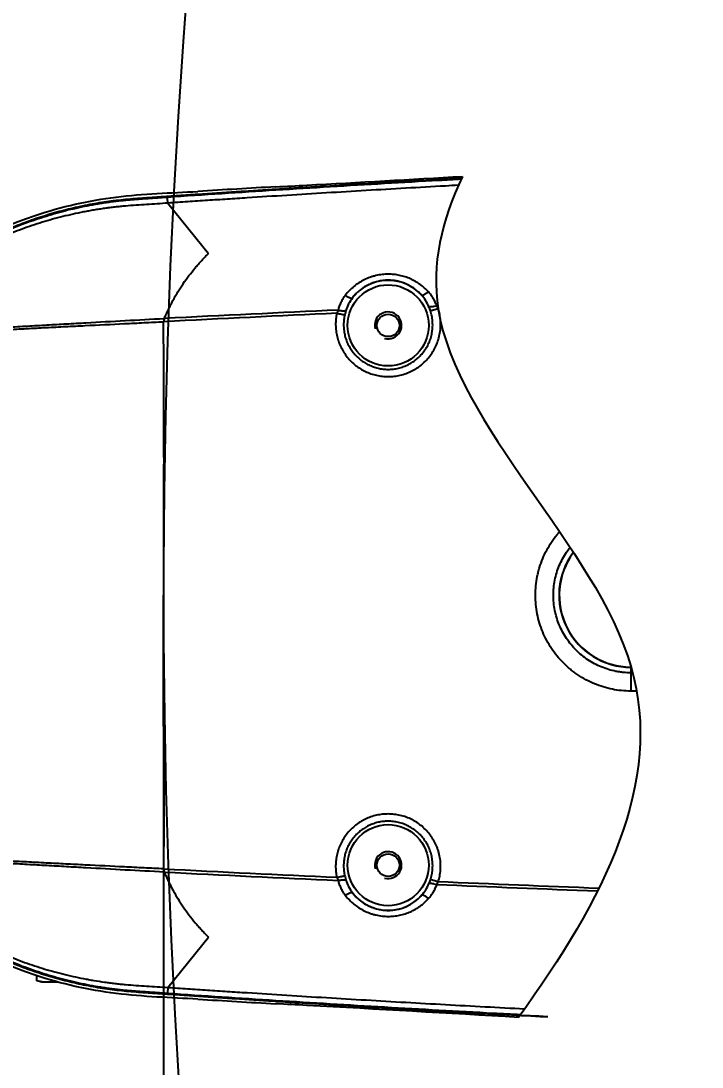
# Model space of a CAD drawing. Header units: millimetres. Extents: x 4086 to 8300, y 123 to 1549.
# Drawn here: x 7495.96 to 7514.89, y 1095.4 to 1124.47 of the extents above; entities that cross this region are included whole.
import ezdxf

# ---------------------------------------------------------------- set-up
doc = ezdxf.new("R2010")
doc.units = ezdxf.units.MM
for name, color, linetype in [('外形图', 7, 'Continuous'), ('尺寸标注', 7, 'Continuous'), ('运动范围', 7, 'Continuous')]:
    doc.layers.add(name, color=color, linetype=linetype)
doc.styles.add('思源黑', font='SourceHanSansCN-Normal.ttf')
doc.dimstyles.new('尺寸标注_1_4比例', dxfattribs={"dimtxt": 7, "dimasz": 6, "dimexe": 2, "dimexo": 1.5, "dimgap": 1, "dimtad": 1, "dimdec": 1, "dimlfac": 4, "dimdsep": 46, "dimtxsty": '思源黑', "dimcen": 0.09, "dimadec": 0, "dimazin": 0, "dimtp": 0.01, "dimtm": 0.01, "dimtfac": 1, "dimtdec": 1, "dimtofl": 0, "dimtmove": 0, "dimatfit": 3, "dimfxl": 1, "dimtolj": 1, "dimarcsym": 0})

# ---------------------------------------------------------------- blocks, each defined once
blk = doc.blocks.new('*D984')
at = {"layer": 'Defpoints', "color": 0}
for p in [(7499.925, 1108.508), (7727.9, 1017.2), (7499.925, 893.901)]:
    blk.add_point(p, dxfattribs=at)
at = {"layer": '尺寸标注', "color": 0, "lineweight": -2}
for p, q in [((7499.925, 1107.008), (7499.925, 891.901)), ((7727.9, 1015.7), (7727.9, 891.901)), ((7721.9, 893.901), (7505.925, 893.901))]:
    blk.add_line(p, q, dxfattribs=at)
at = {"layer": '尺寸标注', "color": 0}
for points in [[(7505.925, 894.901), (7505.925, 892.901), (7499.925, 893.901)], [(7721.9, 892.901), (7721.9, 894.901), (7727.9, 893.901)]]:
    blk.add_solid(points, dxfattribs=at)
at = {"layer": '尺寸标注', "color": 0, "insert": (7613.913, 898.526), "char_height": 7, "attachment_point": 5, "style": '思源黑'}
blk.add_mtext('\\A1;911.9', dxfattribs=at)
blk = doc.blocks.new('*D986')
at = {"layer": 'Defpoints', "color": 0}
for p in [(7460.272, 1323.983), (7715.4, 1323.983), (7637.619, 925.251)]:
    blk.add_point(p, dxfattribs=at)
at = {"layer": '尺寸标注', "color": 0, "lineweight": -2}
for p, q in [((7713.9, 1323.983), (7458.272, 1323.983)), ((7460.272, 931.251), (7460.272, 1317.983)), ((7636.119, 925.251), (7458.272, 925.251))]:
    blk.add_line(p, q, dxfattribs=at)
at = {"layer": '尺寸标注', "color": 0}
for points in [[(7461.272, 1317.983), (7459.272, 1317.983), (7460.272, 1323.983)], [(7459.272, 931.251), (7461.272, 931.251), (7460.272, 925.251)]]:
    blk.add_solid(points, dxfattribs=at)
at = {"layer": '尺寸标注', "color": 0, "insert": (7455.648, 1124.617), "char_height": 7, "attachment_point": 5, "rotation": 90, "style": '思源黑'}
blk.add_mtext('\\A1;1594.9', dxfattribs=at)

msp = doc.modelspace()

# ---------------------------------------------------------------- linework, layer by layer
at = {"layer": '外形图'}
for p, q in [((7500.0424, 1119.4052), (7501.1752, 1118.0098)), ((7512.9147, 1105.8458), (7512.9147, 1106.5081)), ((7512.9147, 1106.5081), (7512.9165, 1106.5081)), ((7512.9591, 1106.3534), (7512.9147, 1106.3534)), ((7513.0706, 1105.8458), (7512.9147, 1105.8458)), ((7500.0424, 1097.611), (7501.1752, 1099.0064)), ((7496.4043, 1097.7944), (7496.4043, 1097.9385)), ((7496.5397, 1097.7581), (7496.4043, 1097.7944)), ((7497.001, 1097.7581), (7496.5397, 1097.7581)), ((7500.0416, 1097.611), (7500.0302, 1097.4508))]:
    msp.add_line(p, q, dxfattribs=at)
for centre, radius in [((7506.1647, 1116.0081), 1.1272), ((7506.1647, 1116.0081), 0.3125), ((7506.1647, 1101.0081), 1.1272), ((7506.1647, 1101.0081), 0.3125)]:
    msp.add_circle(centre, radius, dxfattribs=at)
for centre, radius, start, end in [((7443.1307, 2238.0722), 1119.8185, 273.1110216, 273.3329424), ((7492.6689, 1327.3214), 207.7215, 272.862531, 273.100567), ((7506.1647, 1116.0081), 1.2521, 41.95587, 142.5189), ((7549.2058, 153.5989), 963.7729, 92.6444323, 92.9309813), ((7548.9582, 144.3997), 973.0359, 92.602592, 92.8873691), ((7506.1647, 1116.0081), 0.375, 255, 195), ((7508.9159, 1114.2963), 9.172, 168.0188, 168.58843), ((7512.9147, 1108.5081), 2, 143.2512, 270), ((7512.9147, 1108.5081), 1.9935, 143.31901, 270), ((7506.1647, 1101.0081), 0.375, 255, 195), ((7509.1194, 1102.7486), 9.3771, 191.3377, 191.89448), ((7549.2012, 2063.3263), 963.6817, 267.0690176, 267.3555938), ((7548.9535, 2072.5139), 972.9332, 267.1126016, 267.3974088), ((7506.1647, 1101.0081), 1.2521, 217.4811, 318.04413), ((7496.5937, 1098.9683), 1.2157, 282.75579, 284.08611), ((7492.6653, 889.6259), 207.7905, 86.899466, 87.137416), ((7443.1321, -21.0333), 1119.7958, 86.5876249, 86.8889868)]:
    msp.add_arc(centre, radius, start, end, dxfattribs=at)
for points, knots in [([(7508.2348, 1120.1478), (7507.6466, 1118.9249), (7506.6139, 1114.4299), (7515.6051, 1106.7643), (7512.1669, 1100.0569), (7509.7846, 1096.7771)], [12.5619956, 12.5619956, 12.5619956, 12.5619956, 19.3399802, 37.4317313, 54.5584308, 54.5584308, 54.5584308, 54.5584308]), ([(7510.5991, 1096.7967), (7509.2896, 1096.8644), (7506.671, 1097.0082), (7503.3984, 1097.2005), (7500.7821, 1097.3839), (7498.8176, 1097.4807), (7496.8707, 1097.8223), (7494.4195, 1098.7737), (7491.7235, 1100.747), (7489.5315, 1104.0961), (7488.6432, 1108.0012), (7489.1776, 1111.9705), (7491.0636, 1115.5062), (7494.0642, 1118.1503), (7497.1895, 1119.3675), (7499.8054, 1119.5839), (7501.7682, 1119.6982), (7503.7312, 1119.833), (7505.8776, 1119.9607), (7507.3701, 1120.0456), (7508.2081, 1120.0918)], [0.28146252, 0.28146252, 0.28146252, 0.28146252, 0.31273614, 0.34400979, 0.35964567, 0.37528804, 0.39090882, 0.40654015, 0.43767886, 0.46883558, 0.50000932, 0.531187, 0.56236151, 0.59353222, 0.62470786, 0.64034231, 0.65599699, 0.67162568, 0.68726241, 0.70727908, 0.70727908, 0.70727908, 0.70727908]), ([(7508.2082, 1120.092), (7507.8804, 1120.0739), (7507.1958, 1120.0357), (7506.1546, 1119.9759), (7505.0846, 1119.9126), (7504.193, 1119.8583), (7503.4797, 1119.814), (7502.9448, 1119.7802), (7502.41, 1119.7461), (7501.8751, 1119.7114), (7501.3403, 1119.6762), (7500.8947, 1119.6466), (7500.5382, 1119.6227), (7500.2708, 1119.6045), (7500.048, 1119.5892), (7499.8698, 1119.5769), (7499.7361, 1119.5677), (7499.6024, 1119.5586), (7499.4688, 1119.5497), (7499.3351, 1119.5406), (7499.1569, 1119.528), (7498.9342, 1119.5103), (7498.712, 1119.4885), (7498.5346, 1119.4675), (7498.3574, 1119.4441), (7498.1366, 1119.4107), (7497.8727, 1119.3642), (7497.5223, 1119.2939), (7497.0877, 1119.1903), (7496.5729, 1119.0406), (7496.066, 1118.8661), (7495.5681, 1118.6672), (7495.0804, 1118.4444), (7494.6042, 1118.1982), (7494.1404, 1117.9291), (7493.6902, 1117.638), (7493.2546, 1117.3253), (7492.8348, 1116.9919), (7492.4316, 1116.6385), (7492.046, 1116.2659), (7491.679, 1115.8751), (7491.3314, 1115.4669), (7491.0039, 1115.0424), (7490.6974, 1114.6025), (7490.4126, 1114.1482), (7490.1502, 1113.6807), (7489.9107, 1113.201), (7489.6949, 1112.7102), (7489.5033, 1112.2095), (7489.3363, 1111.7), (7489.1942, 1111.183), (7489.0381, 1110.4855), (7488.9327, 1109.7776), (7488.879, 1109.0649), (7488.86, 1108.3504), (7488.9023, 1107.4568), (7489.0308, 1106.5716), (7489.1842, 1105.8736), (7489.3244, 1105.3561), (7489.4895, 1104.846), (7489.6791, 1104.3445), (7489.8931, 1103.8529), (7490.1308, 1103.3723), (7490.3914, 1102.9038), (7490.6745, 1102.4484), (7490.9794, 1102.0074), (7491.3052, 1101.5816), (7491.6513, 1101.1721), (7492.0169, 1100.7799), (7492.401, 1100.406), (7492.8029, 1100.051), (7493.2215, 1099.716), (7493.6558, 1099.4017), (7494.105, 1099.1089), (7494.5677, 1098.8381), (7495.043, 1098.5901), (7495.5299, 1098.3655), (7496.027, 1098.1647), (7496.5333, 1097.9883), (7497.0475, 1097.8366), (7497.5686, 1097.7103), (7498.095, 1097.6092), (7498.5373, 1097.5458), (7498.8928, 1097.5096), (7499.1154, 1097.4914), (7499.2936, 1097.4784), (7499.4273, 1097.4693), (7499.5609, 1097.4604), (7499.7392, 1097.4483), (7499.962, 1097.433), (7500.2293, 1097.4145), (7500.4967, 1097.3963), (7500.8532, 1097.3724), (7501.2988, 1097.3428), (7501.8336, 1097.3075), (7502.3685, 1097.2728), (7502.9033, 1097.2386), (7503.4382, 1097.2048), (7504.1515, 1097.1605), (7505.0431, 1097.1061), (7506.1131, 1097.0428), (7507.1833, 1096.9812), (7508.2535, 1096.9214), (7509.3239, 1096.8633), (7510.1057, 1096.8222), (7510.5308, 1096.8002), (7510.5991, 1096.7967)], [0.31313948, 0.31313948, 0.31313948, 0.31313948, 0.32031776, 0.32813038, 0.33594301, 0.34375564, 0.34766195, 0.35156827, 0.35547458, 0.3593809, 0.36328721, 0.36719352, 0.36914668, 0.37109984, 0.373053, 0.37402957, 0.37500615, 0.37598273, 0.37695931, 0.37793589, 0.37891247, 0.38086562, 0.38281876, 0.38379535, 0.38477194, 0.38672507, 0.38867821, 0.39063135, 0.39453735, 0.39844338, 0.40234947, 0.40625559, 0.41016175, 0.41406793, 0.41797412, 0.4218803, 0.42578647, 0.42969264, 0.43359882, 0.437505, 0.44141117, 0.44531735, 0.44922352, 0.4531297, 0.45703588, 0.46094205, 0.46484823, 0.4687544, 0.47266057, 0.47656675, 0.48047293, 0.48437911, 0.49218919, 0.49609537, 0.50000154, 0.50781156, 0.51562164, 0.51952782, 0.523434, 0.52734018, 0.53124635, 0.53515252, 0.5390587, 0.54296487, 0.54687105, 0.55077723, 0.5546834, 0.55858958, 0.56249575, 0.56640193, 0.5703081, 0.57421428, 0.57812046, 0.58202664, 0.58593281, 0.58983897, 0.59374512, 0.59765123, 0.60155729, 0.6054633, 0.60936929, 0.61327529, 0.61718125, 0.61913439, 0.62108754, 0.62206412, 0.6230407, 0.62401727, 0.62499385, 0.62694701, 0.62890017, 0.63085332, 0.63280648, 0.6367128, 0.64061911, 0.64452542, 0.64843174, 0.65233805, 0.65624437, 0.66405699, 0.67186962, 0.67968225, 0.68749488, 0.69530751, 0.70312013, 0.70461453, 0.70461453, 0.70461453, 0.70461453]), ([(7508.1973, 1120.0689), (7507.9903, 1120.0575), (7507.28, 1120.018), (7506.0666, 1119.9484), (7504.557, 1119.8583), (7503.0477, 1119.765), (7501.5385, 1119.6678), (7500.5327, 1119.6001), (7500.0298, 1119.5653)], [0.83089259, 0.83089259, 0.83089259, 0.83089259, 0.84374357, 0.87499481, 0.90624609, 0.93749744, 0.96874876, 1, 1, 1, 1]), ([(7508.1202, 1119.9008), (7507.9992, 1119.8941), (7507.5107, 1119.8671), (7506.6547, 1119.8188), (7505.5524, 1119.7547), (7504.4501, 1119.6888), (7503.348, 1119.6209), (7502.4297, 1119.5626), (7501.695, 1119.5151), (7501.1441, 1119.4791), (7500.5932, 1119.4425), (7500.226, 1119.4177), (7500.0424, 1119.4052)], [0.54191998, 0.54191998, 0.54191998, 0.54191998, 0.56249983, 0.62499986, 0.68749989, 0.74999991, 0.81249993, 0.87499995, 0.90624996, 0.93749998, 0.96874999, 1, 1, 1, 1]), ([(7488.7724, 1108.5081), (7488.7724, 1110.0394), (7489.4225, 1113.1396), (7492.1773, 1116.9698), (7495.5809, 1118.9805), (7498.5875, 1119.6427), (7500.1188, 1119.6902), (7500.8771, 1119.7298)], [0, 0, 0, 0, 0.2501627, 0.5002704, 0.7502858, 0.875949, 1, 1, 1, 1]), ([(7500.0298, 1119.5653), (7499.978, 1119.5617), (7499.8745, 1119.5546), (7499.7193, 1119.544), (7499.564, 1119.5334), (7499.4087, 1119.523), (7499.2535, 1119.5122), (7499.0983, 1119.5007), (7498.9432, 1119.4879), (7498.7882, 1119.4733), (7498.6335, 1119.4567), (7498.479, 1119.4376), (7498.3249, 1119.4162), (7498.1198, 1119.3847), (7497.8643, 1119.3398), (7497.5593, 1119.2775), (7497.2561, 1119.2067), (7496.9551, 1119.1274), (7496.6565, 1119.0395), (7496.2618, 1118.9111), (7495.7754, 1118.7299), (7495.2051, 1118.4798), (7494.6498, 1118.1979), (7494.1112, 1117.8852), (7493.5911, 1117.5427), (7493.0911, 1117.1712), (7492.6131, 1116.7721), (7492.1582, 1116.3467), (7491.728, 1115.8964), (7491.4587, 1115.5804), (7491.3287, 1115.4187)], [0, 0, 0, 0, 0.0156256, 0.0312513, 0.046877, 0.0625027, 0.0781284, 0.0937542, 0.1093806, 0.1250069, 0.1406328, 0.1562591, 0.1718856, 0.1875119, 0.2187635, 0.2500151, 0.2812669, 0.3125187, 0.3437705, 0.3750223, 0.4375197, 0.5000172, 0.5625149, 0.625013, 0.687511, 0.7500089, 0.8125066, 0.8750045, 0.9375025, 1, 1, 1, 1]), ([(7500.0416, 1119.4052), (7500.0408, 1119.4162), (7500.0392, 1119.4374), (7500.037, 1119.4675), (7500.0351, 1119.4942), (7500.0334, 1119.5171), (7500.0321, 1119.5357), (7500.0312, 1119.5485), (7500.0307, 1119.5564), (7500.0305, 1119.5605), (7500.0303, 1119.5633), (7500.0302, 1119.5648), (7500.0302, 1119.5654)], [0, 0, 0, 0, 0.2072491, 0.3962712, 0.5639531, 0.7075214, 0.8246062, 0.9132734, 0.9464744, 0.9720598, 0.9899261, 1, 1, 1, 1]), ([(7500.0424, 1119.4052), (7499.9442, 1119.3983), (7499.7478, 1119.3855), (7499.4532, 1119.3674), (7499.1586, 1119.3484), (7498.9134, 1119.3293), (7498.7174, 1119.311), (7498.5707, 1119.2953), (7498.4241, 1119.2775), (7498.2779, 1119.2577), (7498.1319, 1119.2359), (7497.9862, 1119.2122), (7497.8409, 1119.1866), (7497.6475, 1119.1501), (7497.4067, 1119.1), (7497.1193, 1119.0322), (7496.8339, 1118.9569), (7496.4562, 1118.8461), (7495.99, 1118.6885), (7495.4417, 1118.4688), (7494.9065, 1118.2191), (7494.386, 1117.94), (7493.8817, 1117.6325), (7493.3952, 1117.2977), (7493.0059, 1116.9965), (7492.7048, 1116.743), (7492.4843, 1116.5467), (7492.2692, 1116.3445), (7492.0597, 1116.1364), (7491.856, 1115.9227), (7491.7241, 1115.7766), (7491.6592, 1115.7027)], [0, 0, 0, 0, 0.0312513, 0.0625029, 0.0937542, 0.1250061, 0.1406322, 0.156258, 0.171884, 0.1875099, 0.2031355, 0.2187608, 0.2343862, 0.2500116, 0.2812616, 0.3125118, 0.343762, 0.3750122, 0.4375068, 0.5000014, 0.5624969, 0.6249935, 0.6874909, 0.7499887, 0.8124865, 0.8437384, 0.8749905, 0.9062428, 0.9374951, 0.9687478, 1, 1, 1, 1]), ([(7499.9437, 1116.2003), (7499.9616, 1116.2427), (7499.9982, 1116.3271), (7500.0563, 1116.4523), (7500.1175, 1116.5758), (7500.1817, 1116.6977), (7500.2489, 1116.8179), (7500.3424, 1116.9757), (7500.4667, 1117.1684), (7500.6272, 1117.392), (7500.7701, 1117.5714), (7500.8898, 1117.7105), (7500.9822, 1117.8127), (7501.0772, 1117.9126), (7501.1423, 1117.9776), (7501.1752, 1118.0098)], [0, 0, 0, 0, 0.0626658, 0.1252738, 0.1878319, 0.2503464, 0.3128246, 0.3752747, 0.5001121, 0.6249339, 0.7498072, 0.8122892, 0.8748094, 0.9373776, 1, 1, 1, 1]), ([(7506.1682, 1117.4308), (7506.1103, 1117.4308), (7505.9944, 1117.424), (7505.8516, 1117.3991), (7505.7398, 1117.3695), (7505.6302, 1117.3337), (7505.4977, 1117.2775), (7505.3481, 1117.1927), (7505.2097, 1117.0919), (7505.0843, 1116.9766), (7505.0101, 1116.8909), (7504.9757, 1116.8463)], [0, 0, 0, 0, 0.1263909, 0.2526581, 0.3157105, 0.3786628, 0.5041441, 0.629045, 0.7533117, 0.876946, 1, 1, 1, 1]), ([(7506.1647, 1117.2634), (7506.116, 1117.2634), (7506.0187, 1117.2577), (7505.8749, 1117.2323), (7505.7356, 1117.1904), (7505.6028, 1117.1329), (7505.4784, 1117.061), (7505.3638, 1116.9759), (7505.2604, 1116.879), (7505.1993, 1116.8073), (7505.171, 1116.77)], [0, 0, 0, 0, 0.1270433, 0.2538962, 0.3802774, 0.5059611, 0.6307993, 0.754728, 0.8777656, 1, 1, 1, 1]), ([(7507.0958, 1116.8452), (7507.0673, 1116.8773), (7507.0067, 1116.9387), (7506.9065, 1117.0211), (7506.7976, 1117.0931), (7506.6811, 1117.1537), (7506.5581, 1117.202), (7506.4299, 1117.2372), (7506.2982, 1117.2586), (7506.2092, 1117.2634), (7506.1647, 1117.2634)], [0, 0, 0, 0, 0.1224995, 0.2456805, 0.3696276, 0.4943756, 0.6199021, 0.746123, 0.8728902, 1, 1, 1, 1]), ([(7507.2846, 1116.9376), (7507.25, 1116.9759), (7507.1766, 1117.0491), (7507.0554, 1117.147), (7506.9242, 1117.2321), (7506.7841, 1117.3033), (7506.6368, 1117.3597), (7506.4839, 1117.4007), (7506.327, 1117.4254), (7506.2211, 1117.4309), (7506.1682, 1117.4308)], [0, 0, 0, 0, 0.1232461, 0.2469822, 0.3712623, 0.496103, 0.6214807, 0.7473314, 0.8735507, 1, 1, 1, 1]), ([(7507.2846, 1116.9376), (7507.274, 1116.929), (7507.253, 1116.9127), (7507.2219, 1116.8906), (7507.1925, 1116.8719), (7507.1692, 1116.8591), (7507.1521, 1116.8512), (7507.1407, 1116.8466), (7507.1304, 1116.8432), (7507.1211, 1116.8411), (7507.113, 1116.8401), (7507.106, 1116.8404), (7507.1002, 1116.842), (7507.0971, 1116.844), (7507.0958, 1116.8452)], [0, 0, 0, 0, 0.1882464, 0.3654423, 0.5268939, 0.6684983, 0.7308179, 0.7870495, 0.8369938, 0.8805866, 0.9179612, 0.9495606, 0.9763357, 1, 1, 1, 1]), ([(7507.514, 1116.5525), (7507.5018, 1116.588), (7507.4736, 1116.6577), (7507.4206, 1116.7573), (7507.3577, 1116.8513), (7507.3098, 1116.9096), (7507.2846, 1116.9376)], [0, 0, 0, 0, 0.249265, 0.4989001, 0.7490943, 1, 1, 1, 1]), ([(7504.9757, 1116.8463), (7504.952, 1116.8155), (7504.9077, 1116.7518), (7504.8512, 1116.6501), (7504.8058, 1116.5434), (7504.7835, 1116.4694), (7504.7744, 1116.4319)], [0, 0, 0, 0, 0.2510014, 0.5012099, 0.7508038, 1, 1, 1, 1]), ([(7504.9757, 1116.8463), (7504.9869, 1116.8386), (7505.009, 1116.824), (7505.0417, 1116.8045), (7505.0725, 1116.7883), (7505.0967, 1116.7775), (7505.1143, 1116.7711), (7505.126, 1116.7675), (7505.1366, 1116.765), (7505.146, 1116.7637), (7505.1542, 1116.7634), (7505.1612, 1116.7643), (7505.1669, 1116.7664), (7505.1699, 1116.7687), (7505.171, 1116.77)], [0, 0, 0, 0, 0.187994, 0.364917, 0.5261177, 0.6675369, 0.7298035, 0.7860166, 0.8359842, 0.8796502, 0.917157, 0.9489569, 0.9760051, 1, 1, 1, 1]), ([(7505.171, 1116.77), (7505.1314, 1116.7182), (7505.0611, 1116.6077), (7505.0113, 1116.4863), (7504.9922, 1116.4241)], [0, 0, 0, 0, 0.5002072, 1, 1, 1, 1]), ([(7507.2975, 1116.5242), (7507.2735, 1116.5829), (7507.2151, 1116.6963), (7507.1382, 1116.798), (7507.0958, 1116.8452)], [0, 0, 0, 0, 0.4998124, 1, 1, 1, 1]), ([(7504.7396, 1116.3454), (7504.7279, 1116.2927), (7504.7107, 1116.1857), (7504.7041, 1116.0505), (7504.7081, 1115.9424), (7504.7156, 1115.8616), (7504.7276, 1115.7814), (7504.7497, 1115.6755), (7504.7884, 1115.5457), (7504.852, 1115.3962), (7504.9319, 1115.2546), (7505.0272, 1115.1229), (7505.1366, 1115.0026), (7505.2587, 1114.8952), (7505.392, 1114.8021), (7505.5348, 1114.7243), (7505.6853, 1114.6628), (7505.8418, 1114.6183), (7506.0022, 1114.5914), (7506.1105, 1114.5854), (7506.1647, 1114.5854)], [0, 0, 0, 0, 0.0624485, 0.1248988, 0.1561375, 0.1873775, 0.218619, 0.2498622, 0.3123297, 0.3748059, 0.4372912, 0.4997859, 0.5622899, 0.6248024, 0.6873227, 0.7498498, 0.8123824, 0.8749193, 0.9374588, 1, 1, 1, 1]), ([(7504.7744, 1116.4319), (7504.7684, 1116.4177), (7504.7567, 1116.3889), (7504.7453, 1116.36), (7504.7396, 1116.3454)], [0, 0, 0, 0, 0.495889, 1, 1, 1, 1]), ([(7504.7396, 1116.3454), (7504.7622, 1116.3405), (7504.8055, 1116.3313), (7504.8583, 1116.321), (7504.8965, 1116.3142), (7504.9209, 1116.3102), (7504.9417, 1116.3071), (7504.9544, 1116.3056), (7504.96, 1116.305)], [0, 0, 0, 0, 0.309292, 0.5932569, 0.7186567, 0.8296361, 0.9240244, 1, 1, 1, 1]), ([(7504.7744, 1116.4319), (7504.7966, 1116.4271), (7504.8296, 1116.4212), (7504.8727, 1116.4163), (7504.9025, 1116.4144), (7504.9296, 1116.4141), (7504.9538, 1116.4155), (7504.9744, 1116.4186), (7504.9868, 1116.422), (7504.9922, 1116.4241)], [0, 0, 0, 0, 0.3100397, 0.4557862, 0.5918731, 0.7160101, 0.8262607, 0.9211712, 1, 1, 1, 1]), ([(7504.9922, 1116.4241), (7504.9861, 1116.4044), (7504.9748, 1116.3649), (7504.9647, 1116.325), (7504.96, 1116.305)], [0, 0, 0, 0, 0.4992543, 1, 1, 1, 1]), ([(7506.1647, 1114.5854), (7506.2215, 1114.5854), (7506.3353, 1114.592), (7506.5035, 1114.6217), (7506.6672, 1114.6707), (7506.798, 1114.7271), (7506.8981, 1114.7811), (7506.9706, 1114.8259), (7507.0405, 1114.8749), (7507.1296, 1114.9455), (7507.233, 1115.0434), (7507.3425, 1115.1745), (7507.4358, 1115.3174), (7507.5117, 1115.4704), (7507.5595, 1115.6044), (7507.5881, 1115.7144), (7507.6101, 1115.8258), (7507.6252, 1115.9672), (7507.6236, 1116.1095), (7507.6121, 1116.2225), (7507.5941, 1116.3346), (7507.5731, 1116.4174), (7507.5559, 1116.4715)], [0, 0, 0, 0, 0.0625397, 0.1250777, 0.1876128, 0.2501431, 0.2814194, 0.312694, 0.3439668, 0.3752376, 0.4377462, 0.5002454, 0.5627347, 0.6252144, 0.6876845, 0.7189299, 0.7501735, 0.8126282, 0.8750779, 0.9063154, 0.9375525, 1, 1, 1, 1]), ([(7506.1647, 1114.786), (7506.2134, 1114.786), (7506.3109, 1114.7918), (7506.455, 1114.8175), (7506.5951, 1114.8601), (7506.7292, 1114.9189), (7506.8555, 1114.993), (7506.9722, 1115.0816), (7507.0776, 1115.1832), (7507.1702, 1115.2966), (7507.2489, 1115.4201), (7507.3124, 1115.552), (7507.3599, 1115.6905), (7507.3907, 1115.8336), (7507.4044, 1115.9794), (7507.4014, 1116.1014), (7507.3903, 1116.1982), (7507.3735, 1116.2942), (7507.3545, 1116.365), (7507.3392, 1116.4112)], [0, 0, 0, 0, 0.0625055, 0.1250106, 0.1875153, 0.2500194, 0.3125225, 0.3750245, 0.4375253, 0.5000246, 0.5625225, 0.6250188, 0.6875135, 0.750007, 0.8124992, 0.8749906, 0.9062499, 0.937509, 1, 1, 1, 1]), ([(7507.514, 1116.5525), (7507.4921, 1116.5456), (7507.4595, 1116.5365), (7507.4167, 1116.5275), (7507.3871, 1116.5228), (7507.36, 1116.52), (7507.3359, 1116.5191), (7507.3153, 1116.5203), (7507.3029, 1116.5226), (7507.2975, 1116.5242)], [0, 0, 0, 0, 0.3125989, 0.4591568, 0.5956245, 0.7196419, 0.829226, 0.9229103, 1, 1, 1, 1]), ([(7507.3392, 1116.4112), (7507.3328, 1116.4303), (7507.3195, 1116.4682), (7507.305, 1116.5057), (7507.2975, 1116.5242)], [0, 0, 0, 0, 0.5007122, 1, 1, 1, 1]), ([(7507.5559, 1116.4715), (7507.5336, 1116.4644), (7507.4908, 1116.4512), (7507.4387, 1116.4361), (7507.401, 1116.4258), (7507.3771, 1116.4196), (7507.3569, 1116.4148), (7507.3446, 1116.4122), (7507.3392, 1116.4112)], [0, 0, 0, 0, 0.3120103, 0.5973168, 0.722635, 0.8329368, 0.9260058, 1, 1, 1, 1]), ([(7507.5559, 1116.4715), (7507.549, 1116.4852), (7507.5353, 1116.5123), (7507.5212, 1116.5393), (7507.514, 1116.5525)], [0, 0, 0, 0, 0.5038911, 1, 1, 1, 1]), ([(7491.6565, 1115.6981), (7491.6626, 1115.6982), (7491.6748, 1115.6986), (7491.6933, 1115.6992), (7491.712, 1115.6997), (7491.7375, 1115.7005), (7491.7701, 1115.7014), (7491.8243, 1115.7028), (7491.8951, 1115.7045), (7491.9841, 1115.7064), (7492.0787, 1115.7084), (7492.1789, 1115.7103), (7492.2846, 1115.7126), (7492.3956, 1115.7152), (7492.5113, 1115.7184), (7492.6311, 1115.7224), (7492.7544, 1115.7271), (7492.9239, 1115.7346), (7493.0961, 1115.7435), (7493.2705, 1115.7535), (7493.448, 1115.7641), (7493.6714, 1115.778), (7493.9409, 1115.7949), (7494.2116, 1115.8116), (7494.5737, 1115.8334), (7495.0268, 1115.8598), (7495.5709, 1115.8903), (7496.1151, 1115.9198), (7496.6593, 1115.9485), (7497.2036, 1115.9764), (7497.9293, 1116.0128), (7498.6551, 1116.0484), (7499.3809, 1116.0839), (7499.7438, 1116.1019), (7499.9252, 1116.111)], [0, 0, 0, 0, 0.0021952, 0.0044305, 0.0066926, 0.0089878, 0.0136807, 0.0185123, 0.0286181, 0.0393561, 0.0507702, 0.0628778, 0.0756704, 0.0891024, 0.1031089, 0.1176122, 0.1325324, 0.1477955, 0.1790939, 0.1950252, 0.2110898, 0.2435008, 0.276149, 0.3089285, 0.3417789, 0.4075713, 0.4734003, 0.5392303, 0.6050541, 0.6708736, 0.7366928, 0.8683402, 0.934169, 1, 1, 1, 1]), ([(7491.6592, 1115.7027), (7491.6654, 1115.7032), (7491.678, 1115.7043), (7491.6971, 1115.706), (7491.7165, 1115.7077), (7491.7429, 1115.71), (7491.7766, 1115.7129), (7491.8325, 1115.7179), (7491.9056, 1115.7245), (7491.9972, 1115.7329), (7492.0941, 1115.7419), (7492.1962, 1115.7514), (7492.3035, 1115.7612), (7492.4555, 1115.7749), (7492.6547, 1115.7919), (7492.9025, 1115.8108), (7493.1595, 1115.8279), (7493.3779, 1115.8407), (7493.555, 1115.8505), (7493.7341, 1115.8601), (7493.959, 1115.8719), (7494.2298, 1115.8861), (7494.592, 1115.9054), (7495.0453, 1115.9299), (7495.5895, 1115.9599), (7496.1338, 1115.9903), (7496.678, 1116.0208), (7497.2222, 1116.0514), (7497.9478, 1116.0922), (7498.8549, 1116.1427), (7499.5807, 1116.1817), (7499.9437, 1116.2003)], [0, 0, 0, 0, 0.0022707, 0.0045829, 0.0069236, 0.0092989, 0.0141558, 0.0191553, 0.0296021, 0.0406736, 0.0523951, 0.064766, 0.0777619, 0.0913303, 0.1199259, 0.1500216, 0.1811637, 0.2130032, 0.2291011, 0.2452833, 0.277825, 0.310514, 0.3432826, 0.408922, 0.474602, 0.540283, 0.6059568, 0.6716255, 0.7372935, 0.868639, 1, 1, 1, 1]), ([(7499.9258, 1112.3336), (7499.926, 1112.6485), (7499.9264, 1113.4357), (7499.9263, 1114.6948), (7499.9257, 1115.639), (7499.9252, 1116.111)], [0, 0, 0, 0, 0.250096, 0.6251306, 1, 1, 1, 1]), ([(7504.96, 1116.305), (7504.9494, 1116.2598), (7504.9331, 1116.1682), (7504.9244, 1116.029), (7504.9315, 1115.8897), (7504.9542, 1115.7521), (7504.9923, 1115.6179), (7505.0452, 1115.4889), (7505.1123, 1115.3666), (7505.1927, 1115.2526), (7505.2854, 1115.1484), (7505.3893, 1115.0553), (7505.503, 1114.9744), (7505.625, 1114.9068), (7505.7538, 1114.8533), (7505.8879, 1114.8146), (7506.0254, 1114.7912), (7506.1183, 1114.786), (7506.1647, 1114.786)], [0, 0, 0, 0, 0.0624923, 0.1249847, 0.1874779, 0.2499722, 0.3124676, 0.3749645, 0.4374628, 0.4999626, 0.5624638, 0.6249664, 0.6874701, 0.7499748, 0.8124804, 0.8749866, 0.937493, 1, 1, 1, 1]), ([(7499.9258, 1112.3336), (7499.9256, 1112.0149), (7499.9252, 1111.218), (7499.9249, 1109.9428), (7499.9251, 1108.9863), (7499.9252, 1108.5081)], [0, 0, 0, 0, 0.2499598, 0.6249606, 1, 1, 1, 1]), ([(7510.2596, 1108.5081), (7510.2597, 1108.5951), (7510.2682, 1108.7691), (7510.3001, 1108.9846), (7510.338, 1109.1544), (7510.3842, 1109.3222), (7510.4573, 1109.5274), (7510.5687, 1109.7638), (7510.7027, 1109.9881), (7510.8271, 1110.1566), (7510.9063, 1110.2498), (7510.9297, 1110.2761)], [0, 0, 0, 0, 0.06249924, 0.12499835, 0.15625704, 0.1875156, 0.25001366, 0.31251117, 0.3750081, 0.43750477, 0.46281837, 0.46281837, 0.46281837, 0.46281837]), ([(7510.7577, 1108.5081), (7510.7577, 1108.5786), (7510.7647, 1108.7198), (7510.7958, 1108.9294), (7510.8474, 1109.1349), (7510.9189, 1109.3344), (7511.0096, 1109.5259), (7511.1114, 1109.6955), (7511.1862, 1109.7983), (7511.2212, 1109.8427)], [0, 0, 0, 0, 0.06250211, 0.12500365, 0.18750474, 0.25000509, 0.31250465, 0.37500346, 0.42506002, 0.42506002, 0.42506002, 0.42506002]), ([(7500.8771, 1097.2863), (7500.1189, 1097.326), (7498.5877, 1097.3735), (7495.5812, 1098.0356), (7492.1775, 1100.0461), (7489.4227, 1103.8764), (7488.7724, 1106.9767), (7488.7724, 1108.5081)], [0, 0, 0, 0, 0.1240378, 0.2496926, 0.4997055, 0.7498194, 1, 1, 1, 1]), ([(7499.9258, 1104.6826), (7499.9256, 1105.0013), (7499.9252, 1105.7982), (7499.9249, 1107.0734), (7499.9251, 1108.0299), (7499.9252, 1108.5081)], [0, 0, 0, 0, 0.2499598, 0.6249606, 1, 1, 1, 1]), ([(7512.9147, 1105.8458), (7512.8277, 1105.8459), (7512.6536, 1105.8545), (7512.3952, 1105.893), (7512.1417, 1105.9566), (7511.8958, 1106.0451), (7511.6597, 1106.1572), (7511.4731, 1106.2695), (7511.331, 1106.37), (7511.1941, 1106.4773), (7511.033, 1106.6239), (7510.8579, 1106.8179), (7510.7027, 1107.0281), (7510.5687, 1107.2524), (7510.4573, 1107.4888), (7510.3696, 1107.735), (7510.3064, 1107.9886), (7510.2683, 1108.2471), (7510.2596, 1108.4211), (7510.2596, 1108.5081)], [0, 0, 0, 0, 0.0625, 0.125, 0.1874993, 0.2499981, 0.3124966, 0.3749945, 0.4062527, 0.4375109, 0.5000085, 0.5625058, 0.6250036, 0.6875018, 0.7500005, 0.8124997, 0.8749993, 0.9374996, 1, 1, 1, 1]), ([(7512.9147, 1106.3534), (7512.8441, 1106.3534), (7512.7382, 1106.3586), (7512.5982, 1106.3758), (7512.4591, 1106.3999), (7512.2878, 1106.4428), (7512.0883, 1106.514), (7511.8966, 1106.6045), (7511.7148, 1106.7134), (7511.5445, 1106.8395), (7511.3874, 1106.9816), (7511.245, 1107.1385), (7511.1187, 1107.3086), (7511.0096, 1107.4903), (7510.9189, 1107.6818), (7510.8474, 1107.8813), (7510.7958, 1108.0868), (7510.7647, 1108.2964), (7510.7577, 1108.4376), (7510.7577, 1108.5081)], [0, 0, 0, 0, 0.0625011, 0.0937606, 0.1250203, 0.1875203, 0.2500196, 0.3125181, 0.3750158, 0.4375129, 0.5000097, 0.5625065, 0.6250036, 0.6875012, 0.7499996, 0.8124988, 0.8749987, 0.9374991, 1, 1, 1, 1]), ([(7499.9258, 1104.6826), (7499.926, 1104.3677), (7499.9264, 1103.5805), (7499.9263, 1102.3214), (7499.9257, 1101.3772), (7499.9252, 1100.9052)], [0, 0, 0, 0, 0.250096, 0.6251306, 1, 1, 1, 1]), ([(7506.1647, 1102.4308), (7506.1105, 1102.4308), (7506.0022, 1102.4248), (7505.8418, 1102.3979), (7505.6853, 1102.3534), (7505.5348, 1102.2919), (7505.392, 1102.2141), (7505.2587, 1102.121), (7505.1366, 1102.0135), (7505.0272, 1101.8933), (7504.932, 1101.7615), (7504.852, 1101.62), (7504.7884, 1101.4705), (7504.742, 1101.3148), (7504.7133, 1101.1548), (7504.7028, 1100.9927), (7504.7106, 1100.8305), (7504.7279, 1100.7235), (7504.7396, 1100.6707)], [0, 0, 0, 0, 0.0625442, 0.1250868, 0.1876267, 0.2501623, 0.3126926, 0.3752159, 0.4377316, 0.5002387, 0.5627365, 0.625225, 0.6877043, 0.750175, 0.8126382, 0.8750954, 0.9375484, 1, 1, 1, 1]), ([(7507.5559, 1100.5447), (7507.5731, 1100.5988), (7507.6011, 1100.7091), (7507.6232, 1100.8783), (7507.6252, 1101.049), (7507.6101, 1101.1904), (7507.5881, 1101.3018), (7507.5666, 1101.3843), (7507.5404, 1101.4654), (7507.4991, 1101.5713), (7507.4484, 1101.6733), (7507.3891, 1101.7702), (7507.3242, 1101.8636), (7507.233, 1101.9728), (7507.1089, 1102.0902), (7506.9948, 1102.1753), (7506.8981, 1102.2351), (7506.798, 1102.2891), (7506.6672, 1102.3455), (7506.5035, 1102.3945), (7506.3353, 1102.4242), (7506.2215, 1102.4308), (7506.1647, 1102.4308)], [0, 0, 0, 0, 0.0624473, 0.1248943, 0.1873441, 0.2497986, 0.2810421, 0.3122875, 0.343535, 0.3747848, 0.4372645, 0.4685214, 0.4997808, 0.5622801, 0.6247886, 0.6873055, 0.7185802, 0.7498565, 0.812387, 0.874922, 0.9374602, 1, 1, 1, 1]), ([(7506.1647, 1102.2302), (7506.1183, 1102.2302), (7506.0254, 1102.225), (7505.8878, 1102.2016), (7505.7538, 1102.1629), (7505.625, 1102.1094), (7505.503, 1102.0418), (7505.3893, 1101.9609), (7505.2854, 1101.8678), (7505.1927, 1101.7636), (7505.1123, 1101.6496), (7505.0452, 1101.5273), (7504.9923, 1101.3983), (7504.9542, 1101.2641), (7504.9315, 1101.1264), (7504.9244, 1100.9871), (7504.9331, 1100.8479), (7504.9494, 1100.7564), (7504.96, 1100.7112)], [0, 0, 0, 0, 0.062507, 0.1250134, 0.1875195, 0.250025, 0.3125297, 0.3750334, 0.4375359, 0.5000371, 0.5625369, 0.6250352, 0.6875321, 0.7500276, 0.8125218, 0.8750151, 0.9375075, 1, 1, 1, 1]), ([(7507.3392, 1100.605), (7507.3545, 1100.6512), (7507.3798, 1100.7455), (7507.4008, 1100.8904), (7507.4044, 1101.0368), (7507.393, 1101.1583), (7507.3753, 1101.2541), (7507.352, 1101.3488), (7507.3124, 1101.4642), (7507.2489, 1101.5961), (7507.1702, 1101.7196), (7507.0776, 1101.833), (7506.9722, 1101.9346), (7506.8555, 1102.0232), (7506.7292, 1102.0973), (7506.5951, 1102.1561), (7506.455, 1102.1987), (7506.3109, 1102.2244), (7506.2134, 1102.2302), (7506.1647, 1102.2302)], [0, 0, 0, 0, 0.062491, 0.1249818, 0.1874732, 0.2499654, 0.2812257, 0.3124862, 0.374981, 0.4374772, 0.4999751, 0.5624744, 0.6249752, 0.6874772, 0.7499804, 0.8124845, 0.8749893, 0.9374944, 1, 1, 1, 1]), ([(7491.3287, 1101.5975), (7491.4587, 1101.4359), (7491.728, 1101.1198), (7492.1582, 1100.6695), (7492.6131, 1100.2441), (7493.0911, 1099.845), (7493.591, 1099.4735), (7494.1112, 1099.131), (7494.6497, 1098.8183), (7495.2051, 1098.5364), (7495.7754, 1098.2863), (7496.2618, 1098.1051), (7496.6565, 1097.9767), (7496.9551, 1097.8888), (7497.2561, 1097.8095), (7497.5592, 1097.7387), (7497.8642, 1097.6764), (7498.1197, 1097.6315), (7498.3249, 1097.6), (7498.479, 1097.5786), (7498.6335, 1097.5595), (7498.7882, 1097.5429), (7498.9432, 1097.5283), (7499.0983, 1097.5155), (7499.2535, 1097.504), (7499.4087, 1097.4932), (7499.564, 1097.4828), (7499.7193, 1097.4722), (7499.8745, 1097.4616), (7499.978, 1097.4544), (7500.0298, 1097.4509)], [0, 0, 0, 0, 0.0624976, 0.1249955, 0.1874934, 0.2499911, 0.312489, 0.3749871, 0.4374851, 0.4999828, 0.5624803, 0.6249778, 0.6562296, 0.6874814, 0.7187332, 0.7499849, 0.7812366, 0.8124882, 0.8281144, 0.8437409, 0.8593672, 0.8749932, 0.8906194, 0.9062458, 0.9218716, 0.9374973, 0.953123, 0.9687487, 0.9843744, 1, 1, 1, 1]), ([(7499.9252, 1100.9052), (7499.7438, 1100.9143), (7499.3809, 1100.9323), (7498.6551, 1100.9678), (7497.9293, 1101.0034), (7497.2036, 1101.0398), (7496.6593, 1101.0677), (7496.1151, 1101.0964), (7495.5709, 1101.1259), (7495.0268, 1101.1564), (7494.4833, 1101.188), (7494.0314, 1101.2156), (7493.6714, 1101.2382), (7493.4041, 1101.2548), (7493.1404, 1101.2704), (7492.8828, 1101.2837), (7492.6732, 1101.2924), (7492.5113, 1101.2977), (7492.3956, 1101.301), (7492.2846, 1101.3036), (7492.1953, 1101.3055), (7492.1266, 1101.3069), (7492.0617, 1101.3082), (7491.9841, 1101.3098), (7491.8951, 1101.3117), (7491.8243, 1101.3134), (7491.7701, 1101.3148), (7491.7375, 1101.3157), (7491.712, 1101.3165), (7491.6933, 1101.317), (7491.6748, 1101.3176), (7491.6626, 1101.318), (7491.6565, 1101.3181)], [0, 0, 0, 0, 0.065831, 0.1316598, 0.2633071, 0.3291264, 0.3949459, 0.4607696, 0.5265996, 0.5924286, 0.658221, 0.7238509, 0.7564991, 0.7889101, 0.8209061, 0.8522046, 0.8823878, 0.8968909, 0.9108979, 0.9243301, 0.9371218, 0.9432633, 0.9492303, 0.9606438, 0.9713819, 0.9814877, 0.9863193, 0.991012, 0.9933078, 0.9955694, 0.9978036, 1, 1, 1, 1]), ([(7491.6592, 1101.3135), (7491.7242, 1101.2396), (7491.856, 1101.0934), (7492.0597, 1100.8797), (7492.2692, 1100.6717), (7492.4843, 1100.4695), (7492.7048, 1100.2732), (7493.0059, 1100.0197), (7493.3952, 1099.7185), (7493.8817, 1099.3836), (7494.386, 1099.0762), (7494.9066, 1098.7971), (7495.4417, 1098.5474), (7495.99, 1098.3277), (7496.4562, 1098.1701), (7496.8339, 1098.0593), (7497.1193, 1097.9839), (7497.4067, 1097.9162), (7497.6475, 1097.8661), (7497.8409, 1097.8296), (7498.0347, 1097.7955), (7498.2291, 1097.7651), (7498.4242, 1097.7387), (7498.5707, 1097.7209), (7498.7174, 1097.7052), (7498.9134, 1097.6868), (7499.1586, 1097.6678), (7499.4532, 1097.6489), (7499.7479, 1097.6308), (7499.9442, 1097.6179), (7500.0424, 1097.611)], [0, 0, 0, 0, 0.0312522, 0.0625049, 0.0937573, 0.1250096, 0.1562617, 0.1875136, 0.2500115, 0.3125093, 0.3750067, 0.4375033, 0.4999989, 0.5624936, 0.6249882, 0.6562383, 0.6874886, 0.7187388, 0.7499888, 0.7656143, 0.7812396, 0.8124899, 0.8281159, 0.8437419, 0.8593676, 0.8749937, 0.9062457, 0.937497, 0.9687487, 1, 1, 1, 1]), ([(7499.9437, 1100.8159), (7499.5807, 1100.8345), (7498.8549, 1100.8735), (7497.9479, 1100.924), (7497.2223, 1100.9648), (7496.6781, 1100.9954), (7496.1338, 1101.0259), (7495.5895, 1101.0563), (7495.0453, 1101.0863), (7494.592, 1101.1108), (7494.2299, 1101.1301), (7493.9591, 1101.1442), (7493.6897, 1101.1584), (7493.4227, 1101.1729), (7493.1596, 1101.1883), (7492.9026, 1101.2054), (7492.6548, 1101.2243), (7492.4198, 1101.2443), (7492.2014, 1101.2643), (7492.0313, 1101.2802), (7491.9057, 1101.2917), (7491.8326, 1101.2983), (7491.7767, 1101.3033), (7491.7429, 1101.3062), (7491.7166, 1101.3085), (7491.6972, 1101.3102), (7491.6781, 1101.3119), (7491.6655, 1101.313), (7491.6592, 1101.3135)], [0, 0, 0, 0, 0.1313602, 0.262705, 0.3283726, 0.394041, 0.4597143, 0.5253949, 0.5910746, 0.6567136, 0.689482, 0.7221707, 0.7547123, 0.7869923, 0.8188318, 0.8499739, 0.8800698, 0.9086662, 0.9352312, 0.9593249, 0.970397, 0.9808439, 0.9858437, 0.9907005, 0.9930766, 0.9954169, 0.997728, 1, 1, 1, 1]), ([(7499.9437, 1100.8159), (7499.9616, 1100.7735), (7499.9982, 1100.6891), (7500.0563, 1100.5639), (7500.1175, 1100.4404), (7500.1817, 1100.3185), (7500.2489, 1100.1983), (7500.3424, 1100.0405), (7500.4667, 1099.8478), (7500.6272, 1099.6242), (7500.7701, 1099.4448), (7500.8898, 1099.3057), (7500.9822, 1099.2035), (7501.0772, 1099.1036), (7501.1423, 1099.0386), (7501.1752, 1099.0064)], [0, 0, 0, 0, 0.0626658, 0.1252738, 0.1878319, 0.2503464, 0.3128246, 0.3752747, 0.5001121, 0.6249339, 0.7498072, 0.8122892, 0.8748094, 0.9373776, 1, 1, 1, 1]), ([(7504.7396, 1100.6707), (7504.7622, 1100.6757), (7504.8055, 1100.6849), (7504.8583, 1100.6952), (7504.8965, 1100.702), (7504.9209, 1100.706), (7504.9417, 1100.7091), (7504.9544, 1100.7106), (7504.96, 1100.7112)], [0, 0, 0, 0, 0.3092919, 0.5932568, 0.7186566, 0.8296361, 0.9240243, 1, 1, 1, 1]), ([(7504.7396, 1100.6707), (7504.7453, 1100.6562), (7504.7567, 1100.6273), (7504.7684, 1100.5985), (7504.7744, 1100.5843)], [0, 0, 0, 0, 0.504111, 1, 1, 1, 1]), ([(7504.96, 1100.7112), (7504.9647, 1100.6912), (7504.9748, 1100.6513), (7504.9861, 1100.6117), (7504.9922, 1100.5921)], [0, 0, 0, 0, 0.5007459, 1, 1, 1, 1]), ([(7504.7744, 1100.5843), (7504.7966, 1100.5891), (7504.8296, 1100.595), (7504.8727, 1100.5999), (7504.9025, 1100.6018), (7504.9297, 1100.6021), (7504.9538, 1100.6006), (7504.9744, 1100.5976), (7504.9868, 1100.5942), (7504.9922, 1100.5921)], [0, 0, 0, 0, 0.3100464, 0.4557961, 0.5918855, 0.7160238, 0.8262735, 0.9211801, 1, 1, 1, 1]), ([(7504.7744, 1100.5843), (7504.7835, 1100.5468), (7504.8058, 1100.4728), (7504.8512, 1100.3661), (7504.9077, 1100.2644), (7504.952, 1100.2007), (7504.9757, 1100.1699)], [0, 0, 0, 0, 0.2491962, 0.4987901, 0.7489986, 1, 1, 1, 1]), ([(7504.9922, 1100.5921), (7505.0113, 1100.5299), (7505.0611, 1100.4085), (7505.1314, 1100.298), (7505.171, 1100.2462)], [0, 0, 0, 0, 0.4997928, 1, 1, 1, 1]), ([(7507.0958, 1100.171), (7507.1382, 1100.2182), (7507.2151, 1100.3199), (7507.2735, 1100.4333), (7507.2975, 1100.492)], [0, 0, 0, 0, 0.5001876, 1, 1, 1, 1]), ([(7507.2846, 1100.0786), (7507.3098, 1100.1066), (7507.3577, 1100.1649), (7507.4206, 1100.2589), (7507.4736, 1100.3585), (7507.5018, 1100.4282), (7507.514, 1100.4637)], [0, 0, 0, 0, 0.2509057, 0.5010999, 0.750735, 1, 1, 1, 1]), ([(7507.2975, 1100.492), (7507.305, 1100.5105), (7507.3195, 1100.548), (7507.3328, 1100.5859), (7507.3392, 1100.605)], [0, 0, 0, 0, 0.4992877, 1, 1, 1, 1]), ([(7507.514, 1100.4637), (7507.4921, 1100.4706), (7507.4595, 1100.4797), (7507.4167, 1100.4887), (7507.3871, 1100.4934), (7507.36, 1100.4962), (7507.3359, 1100.4971), (7507.3153, 1100.4959), (7507.3029, 1100.4936), (7507.2975, 1100.492)], [0, 0, 0, 0, 0.3125972, 0.4591544, 0.5956214, 0.7196385, 0.8292228, 0.9229081, 1, 1, 1, 1]), ([(7507.5559, 1100.5447), (7507.5336, 1100.5518), (7507.4908, 1100.565), (7507.4387, 1100.5801), (7507.401, 1100.5904), (7507.3771, 1100.5966), (7507.3569, 1100.6014), (7507.3446, 1100.604), (7507.3392, 1100.605)], [0, 0, 0, 0, 0.3120104, 0.5973168, 0.7226351, 0.8329369, 0.9260059, 1, 1, 1, 1]), ([(7507.514, 1100.4637), (7507.5212, 1100.4769), (7507.5353, 1100.5039), (7507.549, 1100.531), (7507.5559, 1100.5447)], [0, 0, 0, 0, 0.4961089, 1, 1, 1, 1]), ([(7504.9757, 1100.1699), (7504.9869, 1100.1776), (7505.009, 1100.1922), (7505.0417, 1100.2117), (7505.0725, 1100.2279), (7505.0967, 1100.2387), (7505.1143, 1100.2451), (7505.126, 1100.2487), (7505.1366, 1100.2512), (7505.146, 1100.2525), (7505.1542, 1100.2528), (7505.1612, 1100.2519), (7505.1669, 1100.2498), (7505.1699, 1100.2475), (7505.171, 1100.2462)], [0, 0, 0, 0, 0.1879903, 0.3649097, 0.5261071, 0.6675238, 0.7297895, 0.7860022, 0.8359698, 0.8796365, 0.9171448, 0.9489473, 0.9759996, 1, 1, 1, 1]), ([(7504.9757, 1100.1699), (7505.0101, 1100.1253), (7505.0843, 1100.0396), (7505.2097, 1099.9243), (7505.3481, 1099.8235), (7505.4977, 1099.7387), (7505.6302, 1099.6825), (7505.7398, 1099.6467), (7505.8516, 1099.6171), (7505.9944, 1099.5922), (7506.1103, 1099.5854), (7506.1682, 1099.5854)], [0, 0, 0, 0, 0.1230539, 0.2466876, 0.3709545, 0.4958559, 0.6213373, 0.6842896, 0.7473422, 0.8736094, 1, 1, 1, 1]), ([(7505.171, 1100.2462), (7505.1993, 1100.2089), (7505.2604, 1100.1372), (7505.3638, 1100.0403), (7505.4784, 1099.9552), (7505.6028, 1099.8833), (7505.7356, 1099.8258), (7505.8749, 1099.7839), (7506.0187, 1099.7585), (7506.116, 1099.7528), (7506.1647, 1099.7528)], [0, 0, 0, 0, 0.1222347, 0.2452718, 0.3692005, 0.4940389, 0.6197225, 0.7461037, 0.8729567, 1, 1, 1, 1]), ([(7506.1647, 1099.7528), (7506.2092, 1099.7528), (7506.2982, 1099.7576), (7506.4299, 1099.779), (7506.5581, 1099.8142), (7506.6811, 1099.8625), (7506.7976, 1099.9231), (7506.9065, 1099.9951), (7507.0067, 1100.0775), (7507.0673, 1100.1389), (7507.0958, 1100.171)], [0, 0, 0, 0, 0.1271098, 0.253877, 0.3800978, 0.5056244, 0.6303723, 0.7543194, 0.8775007, 1, 1, 1, 1]), ([(7506.1682, 1099.5854), (7506.2211, 1099.5853), (7506.327, 1099.5908), (7506.4839, 1099.6155), (7506.6368, 1099.6565), (7506.7841, 1099.7129), (7506.9242, 1099.7841), (7507.0554, 1099.8692), (7507.1766, 1099.9671), (7507.25, 1100.0403), (7507.2846, 1100.0786)], [0, 0, 0, 0, 0.1264493, 0.2526685, 0.3785192, 0.503897, 0.6287375, 0.7530176, 0.8767545, 1, 1, 1, 1]), ([(7507.2846, 1100.0786), (7507.274, 1100.0872), (7507.253, 1100.1035), (7507.2219, 1100.1256), (7507.1925, 1100.1443), (7507.1692, 1100.1571), (7507.1521, 1100.165), (7507.1407, 1100.1696), (7507.1304, 1100.1729), (7507.1211, 1100.1751), (7507.113, 1100.176), (7507.106, 1100.1758), (7507.1002, 1100.1742), (7507.0971, 1100.1722), (7507.0958, 1100.171)], [0, 0, 0, 0, 0.1882484, 0.3654463, 0.5268997, 0.6685056, 0.7308256, 0.7870574, 0.8370017, 0.8805942, 0.917968, 0.9495659, 0.9763388, 1, 1, 1, 1]), ([(7496.6569, 1097.7581), (7496.6358, 1097.7581), (7496.5505, 1097.7614), (7496.4662, 1097.7778), (7496.4043, 1097.7944)], [0, 0, 0, 0, 0.2479706, 1, 1, 1, 1]), ([(7496.8622, 1097.7827), (7496.8452, 1097.7788), (7496.7776, 1097.7649), (7496.7085, 1097.7581), (7496.6569, 1097.7581)], [0, 0, 0, 0, 0.2523232, 1, 1, 1, 1]), ([(7500.0298, 1097.4509), (7500.5327, 1097.4161), (7501.5385, 1097.3483), (7503.0477, 1097.2512), (7504.557, 1097.1579), (7506.0666, 1097.0678), (7507.5763, 1096.9812), (7508.8354, 1096.9121), (7509.5912, 1096.8718), (7509.8436, 1096.8585)], [0, 0, 0, 0, 0.03125125, 0.06250258, 0.09375393, 0.12500523, 0.15625648, 0.18750774, 0.2031789, 0.2031789, 0.2031789, 0.2031789]), ([(7500.0424, 1097.611), (7500.226, 1097.5985), (7500.5932, 1097.5737), (7501.1441, 1097.5371), (7501.695, 1097.5011), (7502.4297, 1097.4536), (7503.348, 1097.3953), (7504.4501, 1097.3274), (7505.5523, 1097.2615), (7506.6547, 1097.1974), (7507.7572, 1097.1352), (7508.858, 1097.0749), (7509.5915, 1097.0359), (7509.9574, 1097.0167)], [0, 0, 0, 0, 0.03125001, 0.06250002, 0.09375004, 0.12500005, 0.18750007, 0.25000009, 0.31250011, 0.37500014, 0.43750017, 0.50000019, 0.56221531, 0.56221531, 0.56221531, 0.56221531])]:
    msp.add_open_spline(points, degree=3, knots=knots, dxfattribs=at)
for points in [[(7503.0425, 1119.8591), (7502.3207, 1119.8163), (7501.5987, 1119.7759), (7500.8771, 1119.7298)], [(7507.514, 1116.5525), (7507.524, 1116.553), (7507.5339, 1116.5534), (7507.5438, 1116.5538)], [(7511.9801, 1100.2837), (7510.4913, 1100.3403), (7509.0026, 1100.4002), (7507.514, 1100.4637)], [(7512.019, 1100.3618), (7510.5311, 1100.4194), (7509.0434, 1100.4803), (7507.5559, 1100.5447)], [(7500.8771, 1097.2863), (7501.5987, 1097.2403), (7502.3207, 1097.1999), (7503.0425, 1097.1571)]]:
    msp.add_open_spline(points, degree=3, dxfattribs=at)
at = {"layer": '运动范围'}
msp.add_arc((7715.4003, 1108.5081), 215.4751, 10, 225, dxfattribs=at)

# ---------------------------------------------------------------- dimensions: what is measured, and where the dimension line sits
at = {"layer": '尺寸标注'}
dim = msp.add_linear_dim(base=(7460.272, 1323.9832), p1=(7637.6186, 925.2512), p2=(7715.4003, 1323.9832), angle=90, dimstyle='尺寸标注_1_4比例', dxfattribs=at)
dim.commit()
dim.dimension.update_dxf_attribs({"geometry": '*D986', "text_midpoint": (7455.6476, 1124.6172)})
dim = msp.add_linear_dim(base=(7499.9252, 893.9015), p1=(7727.9003, 1017.1997), p2=(7499.9252, 1108.5081), dimstyle='尺寸标注_1_4比例', dxfattribs=at)
dim.commit()
dim.dimension.update_dxf_attribs({"geometry": '*D984', "text_midpoint": (7613.9128, 898.5258)})

doc.saveas('drawing.dxf')
